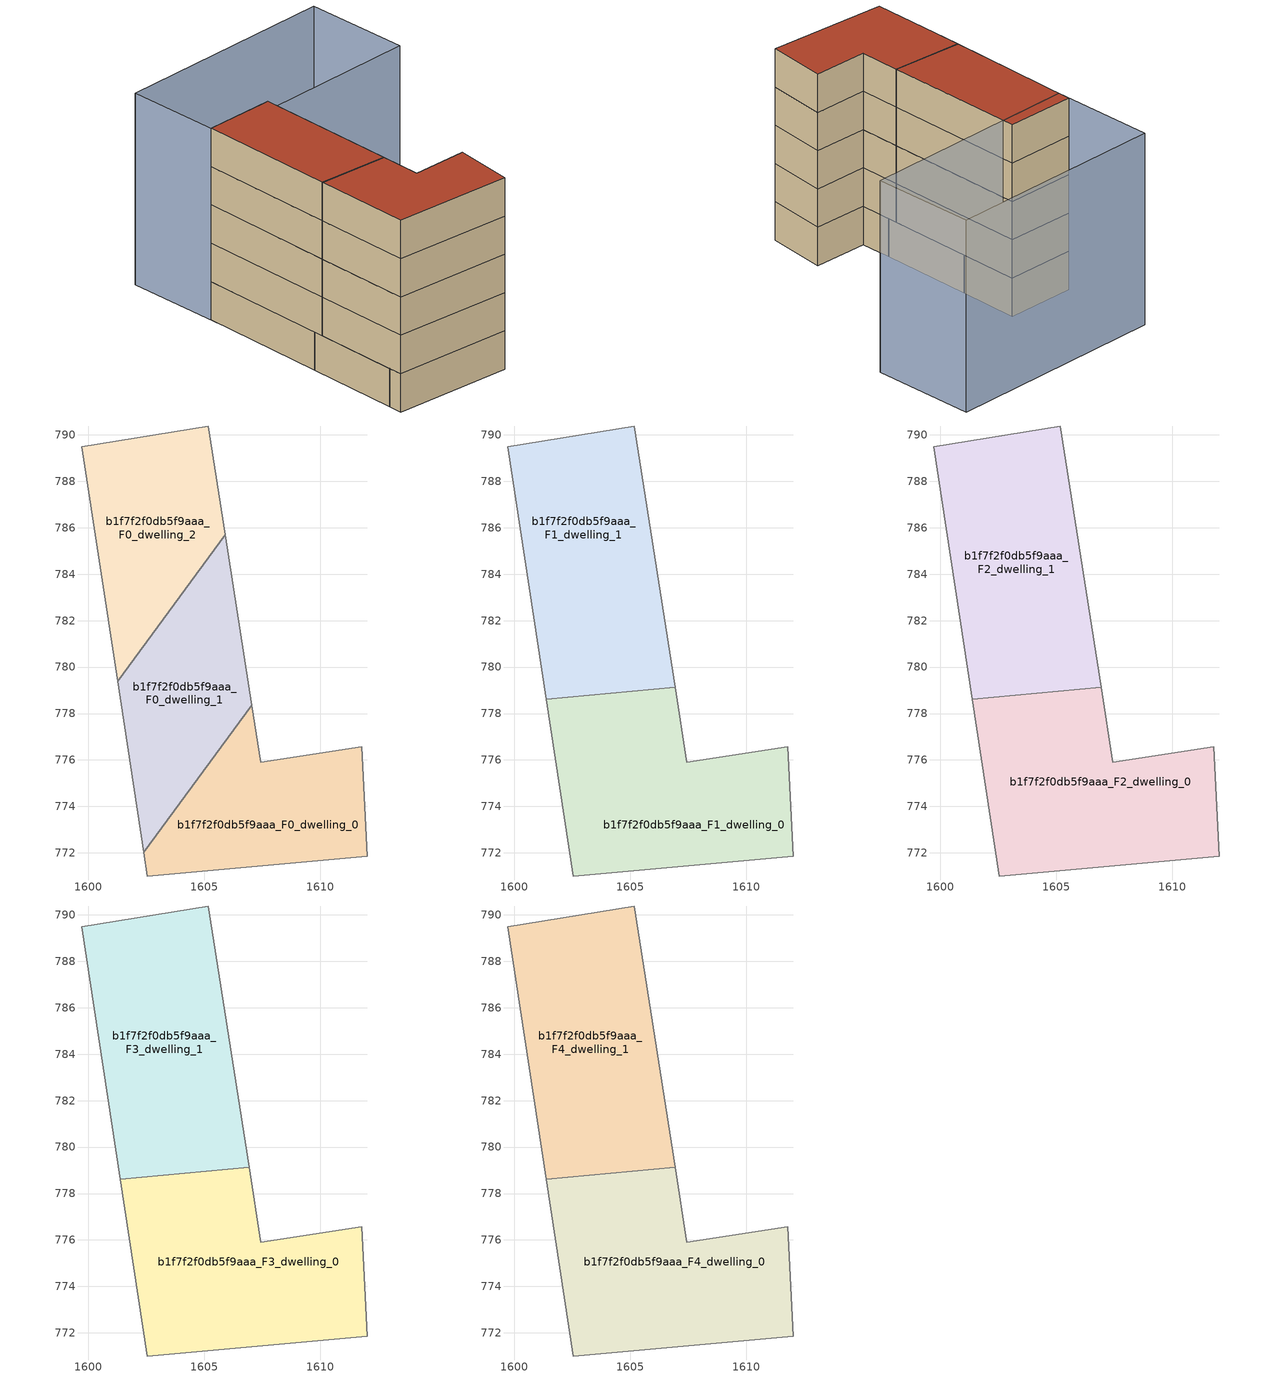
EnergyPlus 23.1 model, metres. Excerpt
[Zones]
b1f7f2f0db5f9aaa_F0_dwelling_0
 floor ground (EU_floor_Construction): 1611.79,776.57 1612.02,771.86 1602.55,771 1602.4,772.03 1607.05,778.37 1607.43,775.91 z0
 wall adiabatic (EU_wall_Construction): 1602.4,772.03 1602.55,771 1612.02,771.86 1611.79,776.57 1607.43,775.91 1607.05,778.37 z0:3
 wall to b1f7f2f0db5f9aaa_F0_dwelling_1 (EU_wall_Construction): 1607.05,778.37 1602.4,772.03 z0:3
b1f7f2f0db5f9aaa_F0_dwelling_1
 floor ground (EU_floor_Construction): 1605.9,785.71 1607.05,778.37 1602.4,772.03 1601.27,779.4 z0
 wall to b1f7f2f0db5f9aaa_F0_dwelling_2 (EU_wall_Construction): 1605.9,785.71 1601.27,779.4 z0:3
 wall adiabatic (EU_wall_Construction): 1607.05,778.37 1605.9,785.71 / 1601.27,779.4 1602.4,772.03 z0:3
b1f7f2f0db5f9aaa_F0_dwelling_2
 floor ground (EU_floor_Construction): 1605.17,790.38 1605.9,785.71 1601.27,779.4 1599.72,789.49 z0
 wall adiabatic (EU_wall_Construction): 1605.9,785.71 1605.17,790.38 1599.72,789.49 1601.27,779.4 z0:3
b1f7f2f0db5f9aaa_F1_dwelling_0
 floor to b1f7f2f0db5f9aaa_F0_dwelling_0 (EU_floor_Construction): 1611.79,776.57 1612.02,771.86 1602.55,771 1602.4,772.03 1607.05,778.37 1607.43,775.91 z3
 floor to b1f7f2f0db5f9aaa_F0_dwelling_1 (EU_floor_Construction): 1606.93,779.13 1607.05,778.37 1602.4,772.03 1601.39,778.62 z3
 wall adiabatic (EU_wall_Construction): 1601.39,778.62 1602.55,771 1612.02,771.86 1611.79,776.57 1607.43,775.91 1606.93,779.13 z3:6
 wall to b1f7f2f0db5f9aaa_F1_dwelling_1 (EU_wall_Construction): 1606.93,779.13 1601.39,778.62 z3:6
b1f7f2f0db5f9aaa_F1_dwelling_1
 floor to b1f7f2f0db5f9aaa_F0_dwelling_1 (EU_floor_Construction): 1605.9,785.71 1606.93,779.13 1601.39,778.62 1601.27,779.4 z3
 floor to b1f7f2f0db5f9aaa_F0_dwelling_2 (EU_floor_Construction): 1605.17,790.38 1605.9,785.71 1601.27,779.4 1599.72,789.49 z3
 wall adiabatic (EU_wall_Construction): 1606.93,779.13 1605.17,790.38 1599.72,789.49 1601.39,778.62 z3:6
b1f7f2f0db5f9aaa_F2_dwelling_0
 floor to b1f7f2f0db5f9aaa_F1_dwelling_0 (EU_floor_Construction): 1611.79,776.57 1612.02,771.86 1602.55,771 1601.39,778.62 1606.93,779.13 1607.43,775.91 z6
 wall adiabatic (EU_wall_Construction): 1601.39,778.62 1602.55,771 1612.02,771.86 1611.79,776.57 1607.43,775.91 1606.93,779.13 z6:9
 wall to b1f7f2f0db5f9aaa_F2_dwelling_1 (EU_wall_Construction): 1606.93,779.13 1601.39,778.62 z6:9
b1f7f2f0db5f9aaa_F2_dwelling_1
 floor to b1f7f2f0db5f9aaa_F1_dwelling_1 (EU_floor_Construction): 1605.17,790.38 1606.93,779.13 1601.39,778.62 1599.72,789.49 z6
 wall adiabatic (EU_wall_Construction): 1606.93,779.13 1605.17,790.38 1599.72,789.49 1601.39,778.62 z6:9
b1f7f2f0db5f9aaa_F3_dwelling_0
 floor to b1f7f2f0db5f9aaa_F2_dwelling_0 (EU_floor_Construction): 1611.79,776.57 1612.02,771.86 1602.55,771 1601.39,778.62 1606.93,779.13 1607.43,775.91 z9
 wall adiabatic (EU_wall_Construction): 1601.39,778.62 1602.55,771 1612.02,771.86 1611.79,776.57 1607.43,775.91 1606.93,779.13 z9:12
 wall to b1f7f2f0db5f9aaa_F3_dwelling_1 (EU_wall_Construction): 1606.93,779.13 1601.39,778.62 z9:12
b1f7f2f0db5f9aaa_F3_dwelling_1
 floor to b1f7f2f0db5f9aaa_F2_dwelling_1 (EU_floor_Construction): 1605.17,790.38 1606.93,779.13 1601.39,778.62 1599.72,789.49 z9
 wall adiabatic (EU_wall_Construction): 1606.93,779.13 1605.17,790.38 1599.72,789.49 1601.39,778.62 z9:12
b1f7f2f0db5f9aaa_F4_dwelling_0
 floor to b1f7f2f0db5f9aaa_F3_dwelling_0 (EU_floor_Construction): 1611.79,776.57 1612.02,771.86 1602.55,771 1601.39,778.62 1606.93,779.13 1607.43,775.91 z12
 wall adiabatic (EU_wall_Construction): 1601.39,778.62 1602.55,771 1612.02,771.86 1611.79,776.57 1607.43,775.91 1606.93,779.13 z12:15
 wall to b1f7f2f0db5f9aaa_F4_dwelling_1 (EU_wall_Construction): 1606.93,779.13 1601.39,778.62 z12:15
 roof outside (EU_roof_Construction): 1612.02,771.86 1611.79,776.57 1607.43,775.91 1606.93,779.13 1601.39,778.62 1602.55,771 z15
b1f7f2f0db5f9aaa_F4_dwelling_1
 floor to b1f7f2f0db5f9aaa_F3_dwelling_1 (EU_floor_Construction): 1605.17,790.38 1606.93,779.13 1601.39,778.62 1599.72,789.49 z12
 wall adiabatic (EU_wall_Construction): 1606.93,779.13 1605.17,790.38 1599.72,789.49 1601.39,778.62 z12:15
 roof outside (EU_roof_Construction): 1606.93,779.13 1605.17,790.38 1599.72,789.49 1601.39,778.62 z15
shading: 1617.29,791.67 1599.9,788.53 / 1599.9,788.53 1598.42,796.67 / 1598.42,796.67 1615.81,799.82 / 1615.81,799.82 1617.29,791.67 z0:15
[Building]
EU S2 Campaign: North Axis=0; Terrain=City; Solar Distribution=FullExterior
[Site:Location]
Bologna: Latitude=44.5; Longitude=11.25; Time Zone=1; Elevation=37
[SizingPeriod:WeatherFileDays]
AnnualSizingPeriod: Begin Month=1; Begin Day of Month=1; End Month=12; End Day of Month=31; Day of Week for Start Day=Monday; Use Weather File Daylight Saving Period=No; Use Weather File Rain and Snow Indicators=No
[MATERIAL]
EU_InternalMass_Material: Roughness=MediumRough; Thickness=0.1; Conductivity=1; Density=1800; Specific Heat=900; Thermal Absorptance=0.9; Solar Absorptance=0.7; Visible Absorptance=0.7
[MATERIAL:NOMASS] Roughness=MediumRough; Thermal Absorptance=0.9; Solar Absorptance=0.7; Visible Absorptance=0.7
Name | Thermal Resistance
EU_wall_NoMass | 0.905828
EU_roof_NoMass | 0.37593
EU_floor_NoMass | 0.67114
[CONSTRUCTION]
EU_wall_Construction: EU_wall_NoMass
EU_roof_Construction: EU_roof_NoMass
EU_floor_Construction: EU_floor_NoMass
EU_InternalMass_Construction: EU_InternalMass_Material
[ZONE] Type=1; Multiplier=1; Ceiling Height=autocalculate; Floor Area=autocalculate; Part of Total Floor Area=Yes
Name | Volume
b1f7f2f0db5f9aaa_F0_dwelling_0 | 123.947
b1f7f2f0db5f9aaa_F1_dwelling_0; b1f7f2f0db5f9aaa_F2_dwelling_0; b1f7f2f0db5f9aaa_F3_dwelling_0; b1f7f2f0db5f9aaa_F4_dwelling_0 | 185.949
b1f7f2f0db5f9aaa_F0_dwelling_1 | 123.958
b1f7f2f0db5f9aaa_F1_dwelling_1; b1f7f2f0db5f9aaa_F2_dwelling_1; b1f7f2f0db5f9aaa_F3_dwelling_1; b1f7f2f0db5f9aaa_F4_dwelling_1 | 185.948
b1f7f2f0db5f9aaa_F0_dwelling_2 | 123.954
[INTERNALMASS] Construction=EU_InternalMass_Construction
Name | Zone or ZoneList | Surface Area
b1f7f2f0db5f9aaa_F0_dwelling_0_EU_InternalMass | b1f7f2f0db5f9aaa_F0_dwelling_0 | 41.3158
b1f7f2f0db5f9aaa_F0_dwelling_1_EU_InternalMass | b1f7f2f0db5f9aaa_F0_dwelling_1 | 41.3193
b1f7f2f0db5f9aaa_F0_dwelling_2_EU_InternalMass | b1f7f2f0db5f9aaa_F0_dwelling_2 | 41.3182
b1f7f2f0db5f9aaa_F1_dwelling_0_EU_InternalMass | b1f7f2f0db5f9aaa_F1_dwelling_0 | 61.982
b1f7f2f0db5f9aaa_F1_dwelling_1_EU_InternalMass | b1f7f2f0db5f9aaa_F1_dwelling_1 | 61.9835
b1f7f2f0db5f9aaa_F2_dwelling_0_EU_InternalMass | b1f7f2f0db5f9aaa_F2_dwelling_0 | 61.982
b1f7f2f0db5f9aaa_F2_dwelling_1_EU_InternalMass | b1f7f2f0db5f9aaa_F2_dwelling_1 | 61.9835
b1f7f2f0db5f9aaa_F3_dwelling_0_EU_InternalMass | b1f7f2f0db5f9aaa_F3_dwelling_0 | 61.982
b1f7f2f0db5f9aaa_F3_dwelling_1_EU_InternalMass | b1f7f2f0db5f9aaa_F3_dwelling_1 | 61.9835
b1f7f2f0db5f9aaa_F4_dwelling_0_EU_InternalMass | b1f7f2f0db5f9aaa_F4_dwelling_0 | 61.982
b1f7f2f0db5f9aaa_F4_dwelling_1_EU_InternalMass | b1f7f2f0db5f9aaa_F4_dwelling_1 | 61.9835
[OTHEREQUIPMENT] Fuel Type=Electricity; Design Level Calculation Method=Watts/Area; Power per Zone Floor Area=1; Fraction Latent=0; Fraction Radiant=0; Fraction Lost=0; Carbon Dioxide Generation Rate=0; EndUse Subcategory=EU_Step8_InternalGains
Name | Zone or ZoneList or Space or SpaceList | Schedule
EU_Step8_InternalGain_b1f7f2f0db5f9aaa_F0_dwelling_0_f000 | b1f7f2f0db5f9aaa_F0_dwelling_0 | EU_Step8_GainSchedule_b1f7f2f0db5f9aaa_F0_dwelling_0_f000
EU_Step8_InternalGain_b1f7f2f0db5f9aaa_F0_dwelling_1_f000 | b1f7f2f0db5f9aaa_F0_dwelling_1 | EU_Step8_GainSchedule_b1f7f2f0db5f9aaa_F0_dwelling_1_f000
EU_Step8_InternalGain_b1f7f2f0db5f9aaa_F0_dwelling_2_f000 | b1f7f2f0db5f9aaa_F0_dwelling_2 | EU_Step8_GainSchedule_b1f7f2f0db5f9aaa_F0_dwelling_2_f000
EU_Step8_InternalGain_b1f7f2f0db5f9aaa_F1_dwelling_0_f000 | b1f7f2f0db5f9aaa_F1_dwelling_0 | EU_Step8_GainSchedule_b1f7f2f0db5f9aaa_F1_dwelling_0_f000
EU_Step8_InternalGain_b1f7f2f0db5f9aaa_F1_dwelling_1_f000 | b1f7f2f0db5f9aaa_F1_dwelling_1 | EU_Step8_GainSchedule_b1f7f2f0db5f9aaa_F1_dwelling_1_f000
EU_Step8_InternalGain_b1f7f2f0db5f9aaa_F2_dwelling_0_f000 | b1f7f2f0db5f9aaa_F2_dwelling_0 | EU_Step8_GainSchedule_b1f7f2f0db5f9aaa_F2_dwelling_0_f000
EU_Step8_InternalGain_b1f7f2f0db5f9aaa_F2_dwelling_1_f000 | b1f7f2f0db5f9aaa_F2_dwelling_1 | EU_Step8_GainSchedule_b1f7f2f0db5f9aaa_F2_dwelling_1_f000
EU_Step8_InternalGain_b1f7f2f0db5f9aaa_F3_dwelling_0_f000 | b1f7f2f0db5f9aaa_F3_dwelling_0 | EU_Step8_GainSchedule_b1f7f2f0db5f9aaa_F3_dwelling_0_f000
EU_Step8_InternalGain_b1f7f2f0db5f9aaa_F3_dwelling_1_f000 | b1f7f2f0db5f9aaa_F3_dwelling_1 | EU_Step8_GainSchedule_b1f7f2f0db5f9aaa_F3_dwelling_1_f000
EU_Step8_InternalGain_b1f7f2f0db5f9aaa_F4_dwelling_0_f000 | b1f7f2f0db5f9aaa_F4_dwelling_0 | EU_Step8_GainSchedule_b1f7f2f0db5f9aaa_F4_dwelling_0_f000
EU_Step8_InternalGain_b1f7f2f0db5f9aaa_F4_dwelling_1_f000 | b1f7f2f0db5f9aaa_F4_dwelling_1 | EU_Step8_GainSchedule_b1f7f2f0db5f9aaa_F4_dwelling_1_f000
[ZONEVENTILATION:DESIGNFLOWRATE] Schedule=EU_AlwaysOn; Design Flow Rate Calculation Method=AirChanges/Hour; Air Changes per Hour=0.73129; Ventilation Type=Natural; Fan Pressure Rise=0; Fan Total Efficiency=1; Constant Term Coefficient=1; Temperature Term Coefficient=0; Velocity Term Coefficient=0; Velocity Squared Term Coefficient=0; Minimum Indoor Temperature=-100; Maximum Indoor Temperature=100; Delta Temperature=-100; Minimum Outdoor Temperature=-100; Maximum Outdoor Temperature=100; Maximum Wind Speed=40
Name | Zone or ZoneList or Space or SpaceList
EU_ConstantAir_b1f7f2f0db5f9aaa_F0_dwelling_0 | b1f7f2f0db5f9aaa_F0_dwelling_0
EU_ConstantAir_b1f7f2f0db5f9aaa_F0_dwelling_1 | b1f7f2f0db5f9aaa_F0_dwelling_1
EU_ConstantAir_b1f7f2f0db5f9aaa_F0_dwelling_2 | b1f7f2f0db5f9aaa_F0_dwelling_2
EU_ConstantAir_b1f7f2f0db5f9aaa_F1_dwelling_0 | b1f7f2f0db5f9aaa_F1_dwelling_0
EU_ConstantAir_b1f7f2f0db5f9aaa_F1_dwelling_1 | b1f7f2f0db5f9aaa_F1_dwelling_1
EU_ConstantAir_b1f7f2f0db5f9aaa_F2_dwelling_0 | b1f7f2f0db5f9aaa_F2_dwelling_0
EU_ConstantAir_b1f7f2f0db5f9aaa_F2_dwelling_1 | b1f7f2f0db5f9aaa_F2_dwelling_1
EU_ConstantAir_b1f7f2f0db5f9aaa_F3_dwelling_0 | b1f7f2f0db5f9aaa_F3_dwelling_0
EU_ConstantAir_b1f7f2f0db5f9aaa_F3_dwelling_1 | b1f7f2f0db5f9aaa_F3_dwelling_1
EU_ConstantAir_b1f7f2f0db5f9aaa_F4_dwelling_0 | b1f7f2f0db5f9aaa_F4_dwelling_0
EU_ConstantAir_b1f7f2f0db5f9aaa_F4_dwelling_1 | b1f7f2f0db5f9aaa_F4_dwelling_1
[HVACTEMPLATE:THERMOSTAT] Constant Heating Setpoint=20; Constant Cooling Setpoint=50
EU_HeatOnly_b1f7f2f0db5f9aaa_F0_dwelling_0; EU_HeatOnly_b1f7f2f0db5f9aaa_F0_dwelling_1; EU_HeatOnly_b1f7f2f0db5f9aaa_F0_dwelling_2; EU_HeatOnly_b1f7f2f0db5f9aaa_F1_dwelling_0; EU_HeatOnly_b1f7f2f0db5f9aaa_F1_dwelling_1; EU_HeatOnly_b1f7f2f0db5f9aaa_F2_dwelling_0; EU_HeatOnly_b1f7f2f0db5f9aaa_F2_dwelling_1; EU_HeatOnly_b1f7f2f0db5f9aaa_F3_dwelling_0; EU_HeatOnly_b1f7f2f0db5f9aaa_F3_dwelling_1; EU_HeatOnly_b1f7f2f0db5f9aaa_F4_dwelling_0; EU_HeatOnly_b1f7f2f0db5f9aaa_F4_dwelling_1
[HVACTEMPLATE:ZONE:IDEALLOADSAIRSYSTEM] System Availability Schedule=EU_AlwaysOn; Maximum Heating Supply Air Temperature=50; Minimum Cooling Supply Air Temperature=13; Maximum Heating Supply Air Humidity Ratio=0.0156; Minimum Cooling Supply Air Humidity Ratio=0.0077; Heating Limit=NoLimit; Cooling Limit=NoLimit; Heating Availability Schedule=EU_AlwaysOn; Cooling Availability Schedule=EU_CoolingOff; Dehumidification Control Type=ConstantSensibleHeatRatio; Cooling Sensible Heat Ratio=0.7; Dehumidification Setpoint=60; Humidification Control Type=None; Humidification Setpoint=30; Outdoor Air Method=None; Outdoor Air Flow Rate per Person=0.00944; Outdoor Air Flow Rate per Zone Floor Area=0; Outdoor Air Flow Rate per Zone=0; Demand Controlled Ventilation Type=None; Outdoor Air Economizer Type=NoEconomizer; Heat Recovery Type=None; Sensible Heat Recovery Effectiveness=0.7; Latent Heat Recovery Effectiveness=0.65
Name | Template Thermostat
b1f7f2f0db5f9aaa_F0_dwelling_0 | EU_HeatOnly_b1f7f2f0db5f9aaa_F0_dwelling_0
b1f7f2f0db5f9aaa_F0_dwelling_1 | EU_HeatOnly_b1f7f2f0db5f9aaa_F0_dwelling_1
b1f7f2f0db5f9aaa_F0_dwelling_2 | EU_HeatOnly_b1f7f2f0db5f9aaa_F0_dwelling_2
b1f7f2f0db5f9aaa_F1_dwelling_0 | EU_HeatOnly_b1f7f2f0db5f9aaa_F1_dwelling_0
b1f7f2f0db5f9aaa_F1_dwelling_1 | EU_HeatOnly_b1f7f2f0db5f9aaa_F1_dwelling_1
b1f7f2f0db5f9aaa_F2_dwelling_0 | EU_HeatOnly_b1f7f2f0db5f9aaa_F2_dwelling_0
b1f7f2f0db5f9aaa_F2_dwelling_1 | EU_HeatOnly_b1f7f2f0db5f9aaa_F2_dwelling_1
b1f7f2f0db5f9aaa_F3_dwelling_0 | EU_HeatOnly_b1f7f2f0db5f9aaa_F3_dwelling_0
b1f7f2f0db5f9aaa_F3_dwelling_1 | EU_HeatOnly_b1f7f2f0db5f9aaa_F3_dwelling_1
b1f7f2f0db5f9aaa_F4_dwelling_0 | EU_HeatOnly_b1f7f2f0db5f9aaa_F4_dwelling_0
b1f7f2f0db5f9aaa_F4_dwelling_1 | EU_HeatOnly_b1f7f2f0db5f9aaa_F4_dwelling_1
[SIZING:ZONE] Zone Cooling Design Supply Air Temperature Input Method=SupplyAirTemperature; Zone Cooling Design Supply Air Temperature=13; Zone Heating Design Supply Air Temperature Input Method=SupplyAirTemperature; Zone Heating Design Supply Air Temperature=50; Zone Cooling Design Supply Air Humidity Ratio=0.008; Zone Heating Design Supply Air Humidity Ratio=0.008; Cooling Design Air Flow Method=DesignDay; Cooling Design Air Flow Rate=0; Cooling Minimum Air Flow per Zone Floor Area=0.000762; Cooling Minimum Air Flow=0; Cooling Minimum Air Flow Fraction=0.2; Heating Design Air Flow Method=DesignDay; Heating Design Air Flow Rate=0; Heating Maximum Air Flow per Zone Floor Area=0.002032; Heating Maximum Air Flow=0.141576; Heating Maximum Air Flow Fraction=0.3; Account for Dedicated Outdoor Air System=No; Dedicated Outdoor Air System Control Strategy=NeutralSupplyAir; Dedicated Outdoor Air Low Setpoint Temperature for Design=autosize; Dedicated Outdoor Air High Setpoint Temperature for Design=autosize; Zone Load Sizing Method=Sensible Load Only No Latent Load; Zone Latent Cooling Design Supply Air Humidity Ratio Input Method=HumidityRatioDifference; Zone Cooling Design Supply Air Humidity Ratio Difference=0.005; Zone Latent Heating Design Supply Air Humidity Ratio Input Method=HumidityRatioDifference; Zone Humidification Design Supply Air Humidity Ratio Difference=0.005
b1f7f2f0db5f9aaa_F0_dwelling_0; b1f7f2f0db5f9aaa_F0_dwelling_1; b1f7f2f0db5f9aaa_F0_dwelling_2; b1f7f2f0db5f9aaa_F1_dwelling_0; b1f7f2f0db5f9aaa_F1_dwelling_1; b1f7f2f0db5f9aaa_F2_dwelling_0; b1f7f2f0db5f9aaa_F2_dwelling_1; b1f7f2f0db5f9aaa_F3_dwelling_0; b1f7f2f0db5f9aaa_F3_dwelling_1; b1f7f2f0db5f9aaa_F4_dwelling_0; b1f7f2f0db5f9aaa_F4_dwelling_1
[SCHEDULE:CONSTANT]
Name | Hourly Value
EU_AlwaysOn | 1
EU_CoolingOff | 0
[SCHEDULE:FILE] Column Number=1; Rows to Skip at Top=0; Number of Hours of Data=8760; Column Separator=Comma; Interpolate to Timestep=No; Minutes per Item=60; Adjust Schedule for Daylight Savings=Yes
Name | File
EU_Step8_GainSchedule_b1f7f2f0db5f9aaa_F0_dwelling_0_f000 | ../../schedules/b1f7f2f0db5f9aaa/b1f7f2f0db5f9aaa_F0_dwelling_0_f000_gain.csv
EU_Step8_GainSchedule_b1f7f2f0db5f9aaa_F0_dwelling_1_f000 | ../../schedules/b1f7f2f0db5f9aaa/b1f7f2f0db5f9aaa_F0_dwelling_1_f000_gain.csv
EU_Step8_GainSchedule_b1f7f2f0db5f9aaa_F0_dwelling_2_f000 | ../../schedules/b1f7f2f0db5f9aaa/b1f7f2f0db5f9aaa_F0_dwelling_2_f000_gain.csv
EU_Step8_GainSchedule_b1f7f2f0db5f9aaa_F1_dwelling_0_f000 | ../../schedules/b1f7f2f0db5f9aaa/b1f7f2f0db5f9aaa_F1_dwelling_0_f000_gain.csv
EU_Step8_GainSchedule_b1f7f2f0db5f9aaa_F1_dwelling_1_f000 | ../../schedules/b1f7f2f0db5f9aaa/b1f7f2f0db5f9aaa_F1_dwelling_1_f000_gain.csv
EU_Step8_GainSchedule_b1f7f2f0db5f9aaa_F2_dwelling_0_f000 | ../../schedules/b1f7f2f0db5f9aaa/b1f7f2f0db5f9aaa_F2_dwelling_0_f000_gain.csv
EU_Step8_GainSchedule_b1f7f2f0db5f9aaa_F2_dwelling_1_f000 | ../../schedules/b1f7f2f0db5f9aaa/b1f7f2f0db5f9aaa_F2_dwelling_1_f000_gain.csv
EU_Step8_GainSchedule_b1f7f2f0db5f9aaa_F3_dwelling_0_f000 | ../../schedules/b1f7f2f0db5f9aaa/b1f7f2f0db5f9aaa_F3_dwelling_0_f000_gain.csv
EU_Step8_GainSchedule_b1f7f2f0db5f9aaa_F3_dwelling_1_f000 | ../../schedules/b1f7f2f0db5f9aaa/b1f7f2f0db5f9aaa_F3_dwelling_1_f000_gain.csv
EU_Step8_GainSchedule_b1f7f2f0db5f9aaa_F4_dwelling_0_f000 | ../../schedules/b1f7f2f0db5f9aaa/b1f7f2f0db5f9aaa_F4_dwelling_0_f000_gain.csv
EU_Step8_GainSchedule_b1f7f2f0db5f9aaa_F4_dwelling_1_f000 | ../../schedules/b1f7f2f0db5f9aaa/b1f7f2f0db5f9aaa_F4_dwelling_1_f000_gain.csv
